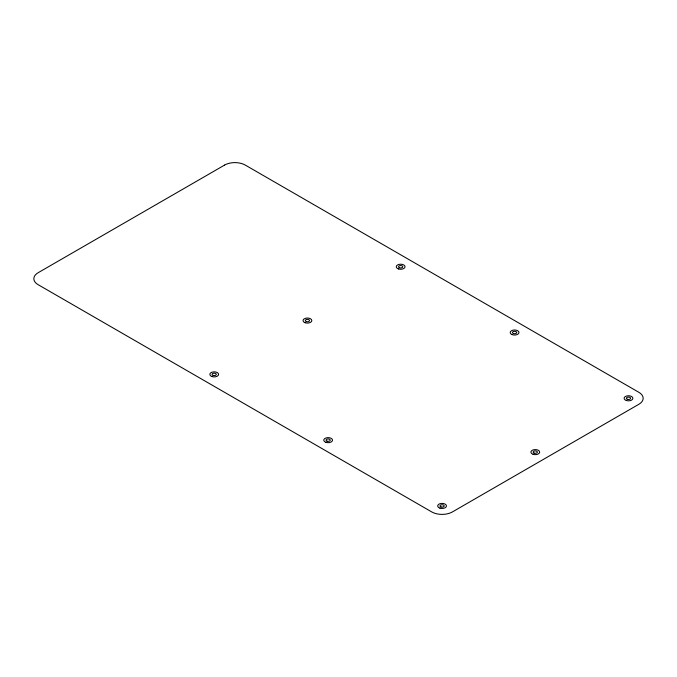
<?xml version="1.0" encoding="UTF-8"?>
<svg xmlns="http://www.w3.org/2000/svg" width="677" height="677" viewBox="0 0 677 677"><rect width="100%" height="100%" fill="white"/><g stroke="black" fill="none" stroke-linecap="round" stroke-linejoin="round"><path stroke-width="1.02" d="M224.569 165.086L38.14 272.721A14.649 8.454 0 0 0 38.14 284.687L431.714 511.914A14.649 8.454 0 0 0 452.431 511.914L638.86 404.279A14.649 8.454 0 0 0 638.86 392.313L245.286 165.086A14.649 8.454 0 0 0 224.569 165.086M306.385 321.6A2.09 1.202 0 0 0 309.516 320.56A2.09 1.202 0 0 0 306.385 319.519A2.09 1.202 0 0 0 306.385 321.6M305.234 322.76A4.392 2.539 0 0 0 311.826 320.56A4.392 2.539 0 0 0 305.234 318.368A4.392 2.539 0 0 0 305.234 322.76M533.087 454.309A4.392 2.539 0 0 0 539.679 452.118A4.392 2.539 0 0 0 533.087 449.917A4.392 2.539 0 0 0 533.087 454.309M534.06 453.091A2.09 1.202 0 0 0 537.36 452.236A2.09 1.202 0 0 0 534.432 451.017A2.09 1.202 0 0 0 534.06 453.091M439.872 508.131A4.392 2.539 0 0 0 446.465 505.931A4.392 2.539 0 0 0 439.872 503.73A4.392 2.539 0 0 0 439.872 508.131M325.942 442.352A4.392 2.539 0 0 0 332.534 440.152A4.392 2.539 0 0 0 325.942 437.96A4.392 2.539 0 0 0 325.942 442.352M212.019 376.573A4.392 2.539 0 0 0 218.603 374.381A4.392 2.539 0 0 0 212.019 372.181A4.392 2.539 0 0 0 212.019 376.573M213.17 375.422A2.09 1.202 0 0 0 216.301 374.381A2.09 1.202 0 0 0 213.17 373.332A2.09 1.202 0 0 0 213.17 375.422M327.101 441.201A2.09 1.202 0 0 0 330.232 440.152A2.09 1.202 0 0 0 327.101 439.111A2.09 1.202 0 0 0 327.101 441.201M441.032 506.971A2.09 1.202 0 0 0 444.163 505.931A2.09 1.202 0 0 0 441.032 504.89A2.09 1.202 0 0 0 441.032 506.971M627.274 399.269A2.09 1.202 0 0 0 630.575 398.423A2.09 1.202 0 0 0 627.655 397.196A2.09 1.202 0 0 0 627.274 399.269M513.53 333.566A2.09 1.202 0 0 0 516.661 332.517A2.09 1.202 0 0 0 513.53 331.476A2.09 1.202 0 0 0 513.53 333.566M399.422 267.72A2.09 1.202 0 0 0 402.722 266.865A2.09 1.202 0 0 0 399.794 265.646A2.09 1.202 0 0 0 399.422 267.72M398.448 268.938A4.392 2.539 0 0 0 405.041 266.746A4.392 2.539 0 0 0 398.448 264.546A4.392 2.539 0 0 0 398.448 268.938M511.998 334.573A4.392 2.539 0 0 0 518.946 332.779A4.392 2.539 0 0 0 512.777 330.207A4.392 2.539 0 0 0 511.998 334.573M626.31 400.496A4.392 2.539 0 0 0 632.893 398.296A4.392 2.539 0 0 0 626.31 396.096A4.392 2.539 0 0 0 626.31 400.496"/></g></svg>
